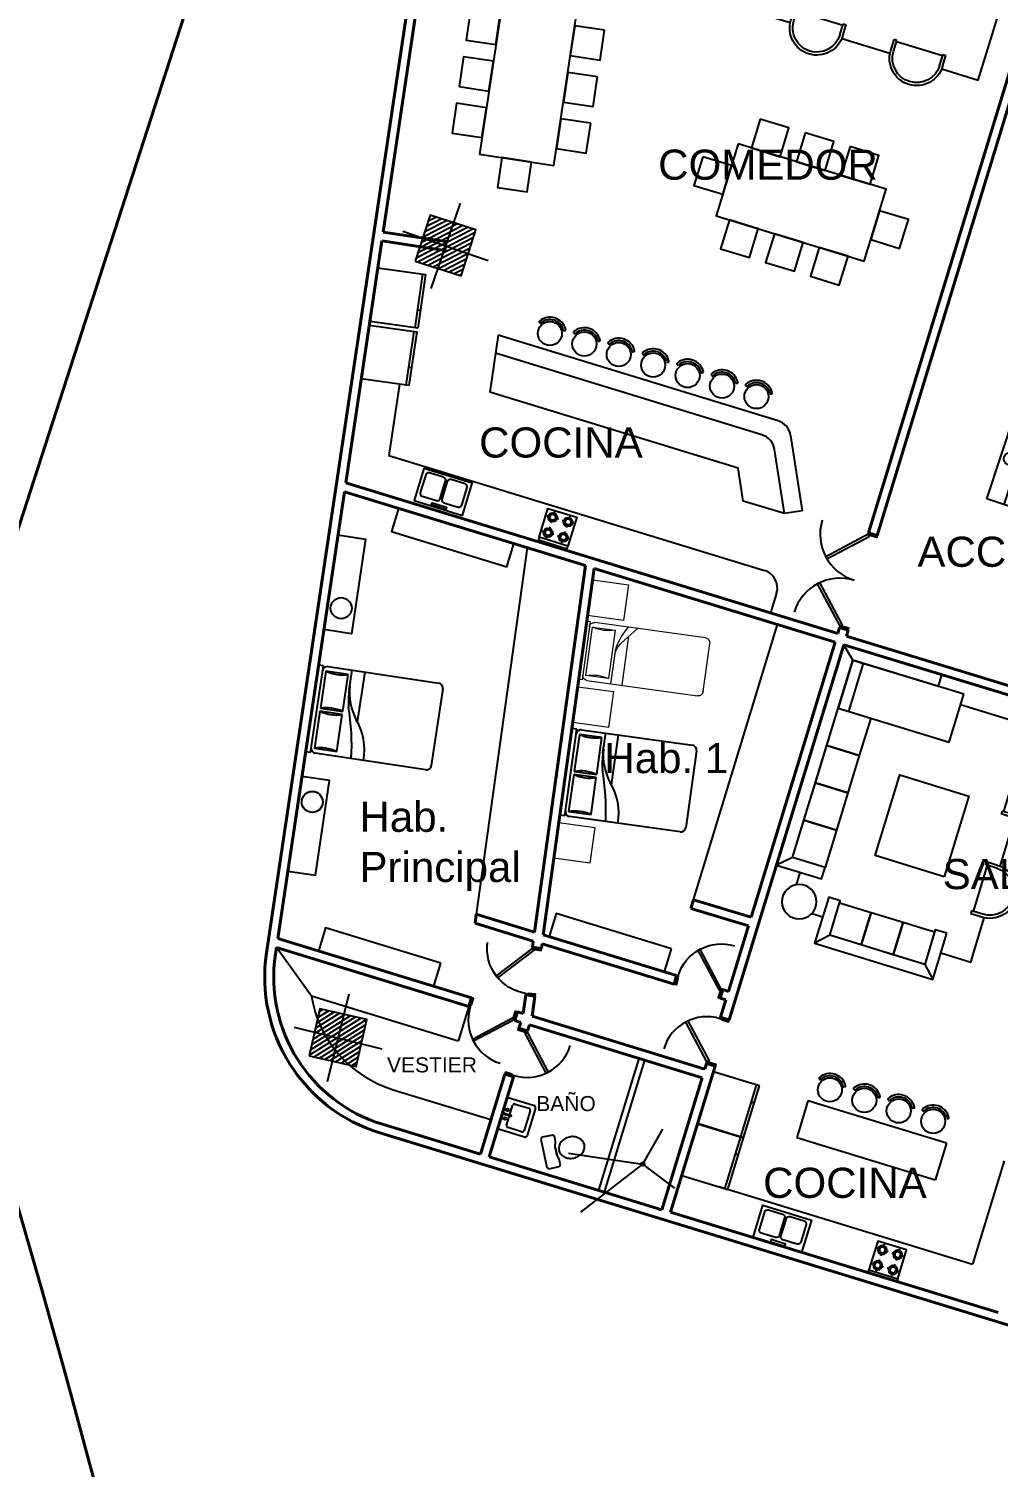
# Model space of a CAD drawing. Header units: millimetres. Extents: x -4 to 161, y -89 to 328.
# Drawn here: x 84.95 to 101.05, y 268.65 to 292.53 of the extents above; entities that cross this region are included whole.
import ezdxf
from ezdxf.enums import TextEntityAlignment as Align

# ---------------------------------------------------------------- set-up
doc = ezdxf.new("R2010")
doc.units = ezdxf.units.MM
doc.linetypes.add('HIDDEN', pattern=[9.525, 6.35, -3.175])
for name, color, linetype in [('AR-PUERTA', 5, 'Continuous'), ('ASCENSORES', 8, 'Continuous'), ('EQUIP-MOBILIARIO', 253, 'Continuous'), ('ESCALERA', 8, 'Continuous'), ('ESTRUCTURA', 150, 'Continuous'), ('MUROSII', 5, 'Continuous'), ('NIVEL', 1, 'Continuous'), ('PISO', 8, 'Continuous'), ('PUERTA', 4, 'Continuous')]:
    doc.layers.add(name, color=color, linetype=linetype)
doc.layers.add('mobiliario I', color=7, linetype='Continuous', lineweight=5, true_color=0xceaf12)
doc.layers.add('PARED', color=20, linetype='Continuous', lineweight=40)
doc.styles.add('ATT', font='txt')
doc.styles.get("Standard").update_dxf_attribs({"font": 'arial.ttf'})
doc.styles.add('Titulo', font='romans.shx', dxfattribs={"height": 0.004})

# ---------------------------------------------------------------- blocks, each defined once
blk = doc.blocks.new('columna macroestructura')
at = {"layer": 'ESTRUCTURA'}
h = blk.add_hatch(dxfattribs=at)
h.set_pattern_fill('ANSI31', color=256, scale=0.52)
h.set_pattern_definition([(45, (0, 0), (-0.0459619408, 0.0459619408), [])])
h.paths.add_polyline_path([(1323.84, 258.769), (1324.64, 258.769), (1324.64, 259.569), (1323.84, 259.569)])
blk.add_lwpolyline([(1323.84, 258.769), (1324.64, 258.769), (1324.64, 259.569), (1323.84, 259.569)], close=True, dxfattribs=at)
blk = doc.blocks.new('columna2')
at = {"layer": 'ESTRUCTURA'}
for p, q in [((3857.871, 3573.126), (3857.871, 3571.626)), ((3857.121, 3572.376), (3858.621, 3572.376))]:
    blk.add_line(p, q, dxfattribs=at)
at = {"layer": 'ESTRUCTURA', "rotation": 0.9624720657598389}
blk.add_blockref('columna macroestructura', (2538.171, 3291.006), dxfattribs=at)
blk = doc.blocks.new('ecaleras3')
at = {"layer": 'ASCENSORES'}
for p, q in [((351.316, 3694.632), (351.184, 3694.372)), ((351.33, 3694.589), (351.212, 3694.358)), ((351.344, 3694.545), (351.241, 3694.343)), ((352.412, 3694.075), (351.316, 3694.632)), ((352.368, 3694.061), (351.33, 3694.589)), ((352.325, 3694.046), (351.344, 3694.545)), ((351.053, 3694.115), (351.217, 3694.438)), ((351.245, 3694.423), (351.082, 3694.101)), ((351.155, 3694.387), (351.184, 3694.372)), ((351.212, 3694.358), (351.241, 3694.343)), ((351.217, 3694.438), (351.245, 3694.423)), ((351.02, 3694.05), (350.857, 3693.731)), ((350.886, 3693.716), (351.048, 3694.036)), ((351.048, 3694.036), (351.02, 3694.05)), ((351.082, 3694.101), (351.053, 3694.115)), ((351.826, 3693.066), (352.325, 3694.046)), ((351.84, 3693.022), (352.368, 3694.061)), ((351.854, 3692.979), (352.412, 3694.075)), ((350.89, 3693.796), (350.758, 3693.536)), ((350.919, 3693.781), (350.802, 3693.55)), ((350.948, 3693.766), (350.845, 3693.564)), ((350.862, 3693.81), (350.89, 3693.796)), ((350.919, 3693.781), (350.948, 3693.766)), ((350.758, 3693.536), (351.854, 3692.979)), ((350.802, 3693.55), (351.84, 3693.022)), ((350.845, 3693.564), (351.826, 3693.066)), ((350.857, 3693.731), (350.886, 3693.716)), ((350.684, 3693.389), (350.552, 3693.13)), ((350.698, 3693.346), (350.581, 3693.115)), ((350.712, 3693.302), (350.609, 3693.1)), ((351.78, 3692.832), (350.684, 3693.389)), ((351.736, 3692.818), (350.698, 3693.346)), ((351.693, 3692.804), (350.712, 3693.302)), ((350.421, 3692.873), (350.585, 3693.195)), ((350.613, 3693.18), (350.45, 3692.858)), ((350.523, 3693.144), (350.552, 3693.13)), ((350.581, 3693.115), (350.609, 3693.1)), ((350.585, 3693.195), (350.613, 3693.18)), ((350.388, 3692.808), (350.225, 3692.488)), ((350.417, 3692.793), (350.388, 3692.808)), ((350.45, 3692.858), (350.421, 3692.873)), ((351.208, 3691.78), (351.736, 3692.818)), ((351.222, 3691.736), (351.78, 3692.832)), ((350.23, 3692.568), (350.259, 3692.553)), ((350.254, 3692.473), (350.417, 3692.793)), ((351.194, 3691.823), (351.693, 3692.804)), ((350.259, 3692.553), (350.127, 3692.293)), ((350.287, 3692.538), (350.17, 3692.308)), ((350.316, 3692.524), (350.214, 3692.322)), ((350.225, 3692.488), (350.254, 3692.473)), ((350.287, 3692.538), (350.316, 3692.524)), ((350.052, 3692.147), (349.92, 3691.887)), ((350.066, 3692.103), (349.949, 3691.872)), ((351.148, 3691.589), (350.052, 3692.147)), ((351.104, 3691.575), (350.066, 3692.103)), ((350.127, 3692.293), (351.222, 3691.736)), ((350.17, 3692.308), (351.208, 3691.78)), ((350.214, 3692.322), (351.194, 3691.823)), ((349.789, 3691.63), (349.953, 3691.952)), ((349.982, 3691.938), (349.818, 3691.615)), ((350.08, 3692.06), (349.978, 3691.858)), ((351.061, 3691.561), (350.08, 3692.06)), ((349.818, 3691.615), (349.789, 3691.63)), ((349.756, 3691.565), (349.594, 3691.245)), ((349.622, 3691.231), (349.785, 3691.55)), ((349.785, 3691.55), (349.756, 3691.565)), ((350.562, 3690.581), (351.061, 3691.561)), ((350.576, 3690.537), (351.104, 3691.575)), ((350.591, 3690.494), (351.148, 3691.589)), ((349.627, 3691.31), (349.495, 3691.051)), ((349.656, 3691.296), (349.538, 3691.065)), ((349.684, 3691.281), (349.582, 3691.079)), ((349.594, 3691.245), (349.622, 3691.231)), ((349.598, 3691.325), (349.627, 3691.31)), ((349.656, 3691.296), (349.684, 3691.281)), ((349.495, 3691.051), (350.591, 3690.494)), ((349.538, 3691.065), (350.576, 3690.537)), ((349.582, 3691.079), (350.562, 3690.581))]:
    blk.add_line(p, q, dxfattribs=at)
at = {"layer": 'ASCENSORES', "linetype": 'HIDDEN'}
for p, q in [((351.868, 3692.935), (351.301, 3694.676)), ((352.455, 3694.089), (350.715, 3693.522)), ((351.237, 3691.693), (350.67, 3693.433)), ((351.823, 3692.846), (350.083, 3692.279)), ((350.605, 3690.45), (350.038, 3692.19)), ((351.191, 3691.604), (349.451, 3691.037))]:
    blk.add_line(p, q, dxfattribs=at)
at = {"layer": 'ESCALERA'}
for p, q in [((351.695, 3695.429), (351.83, 3695.473)), ((351.784, 3695.384), (351.83, 3695.473)), ((351.695, 3695.429), (351.739, 3695.294)), ((351.784, 3695.384), (351.739, 3695.294)), ((351.784, 3695.384), (351.762, 3695.339)), ((351.784, 3695.384), (351.807, 3695.428))]:
    blk.add_line(p, q, dxfattribs=at)
blk.add_lwpolyline([(352.795, 3691.227), (352.365, 3691.789), (352.483, 3692.037), (352.092, 3691.731), (352.214, 3691.989), (351.787, 3692.554)], dxfattribs=at)
blk.add_circle((349.113, 3690.255), 0.1, dxfattribs=at)
at = {"layer": 'MUROSII'}
for p, q in [((351.258, 3694.81), (351.066, 3694.432)), ((352.589, 3694.133), (351.258, 3694.81)), ((351.301, 3694.676), (351.155, 3694.387)), ((352.455, 3694.089), (351.301, 3694.676)), ((351.155, 3694.387), (351.066, 3694.432)), ((352.589, 3694.133), (350.649, 3690.316)), ((352.455, 3694.089), (351.868, 3692.935)), ((350.434, 3693.19), (350.772, 3693.856)), ((350.715, 3693.522), (350.862, 3693.81)), ((350.862, 3693.81), (350.772, 3693.856)), ((351.868, 3692.935), (350.715, 3693.522)), ((350.67, 3693.433), (350.523, 3693.144)), ((351.823, 3692.846), (350.67, 3693.433)), ((350.434, 3693.19), (350.523, 3693.144)), ((351.823, 3692.846), (351.237, 3691.693)), ((349.802, 3691.947), (350.141, 3692.613)), ((350.083, 3692.279), (350.23, 3692.568)), ((350.141, 3692.613), (350.23, 3692.568)), ((350.038, 3692.19), (349.891, 3691.902)), ((351.191, 3691.604), (350.038, 3692.19)), ((351.237, 3691.693), (350.083, 3692.279)), ((349.891, 3691.902), (349.802, 3691.947)), ((351.191, 3691.604), (350.605, 3690.45)), ((349.317, 3690.993), (349.509, 3691.37)), ((349.451, 3691.037), (349.598, 3691.325)), ((349.509, 3691.37), (349.598, 3691.325)), ((350.649, 3690.316), (349.317, 3690.993)), ((350.605, 3690.45), (349.451, 3691.037))]:
    blk.add_line(p, q, dxfattribs=at)
at = {"layer": 'NIVEL'}
for p, q in [((350.862, 3693.81), (351.155, 3694.387)), ((350.23, 3692.568), (350.523, 3693.144)), ((349.598, 3691.325), (349.891, 3691.902))]:
    blk.add_line(p, q, dxfattribs=at)
at = {"layer": 'PISO'}
for p, q in [((351.937, 3696.147), (351.258, 3694.81)), ((352.205, 3696.011), (351.525, 3694.674)), ((354.606, 3694.79), (351.937, 3696.147)), ((352.472, 3695.875), (351.792, 3694.538)), ((352.74, 3695.739), (352.06, 3694.402)), ((353.007, 3695.603), (352.327, 3694.266)), ((353.269, 3695.47), (352.589, 3694.133)), ((351.784, 3695.384), (353.598, 3694.461)), ((354.606, 3694.79), (351.306, 3688.299)), ((353.598, 3694.461), (350.977, 3689.307)), ((352.515, 3693.986), (353.852, 3693.306)), ((352.382, 3693.724), (353.719, 3693.044)), ((352.248, 3693.462), (353.585, 3692.782)), ((352.115, 3693.199), (353.452, 3692.52)), ((351.982, 3692.937), (353.319, 3692.257)), ((351.315, 3691.626), (352.652, 3690.947)), ((351.182, 3691.364), (352.519, 3690.684)), ((348.637, 3689.656), (349.317, 3690.993)), ((351.049, 3691.102), (352.386, 3690.422)), ((348.904, 3689.52), (349.584, 3690.857)), ((349.172, 3689.384), (349.852, 3690.721)), ((350.915, 3690.84), (352.252, 3690.16)), ((349.439, 3689.248), (350.119, 3690.585)), ((349.707, 3689.112), (350.386, 3690.449)), ((350.782, 3690.578), (352.119, 3689.898)), ((350.977, 3689.307), (349.202, 3690.21)), ((349.969, 3688.978), (350.649, 3690.316)), ((350.649, 3690.316), (351.986, 3689.636)), ((351.306, 3688.299), (348.637, 3689.656))]:
    blk.add_line(p, q, dxfattribs=at)
at = {"layer": 'ESCALERA', "insert": (352.383, 3690.964), "char_height": 0.2, "width": 0.49884, "attachment_point": 7, "rotation": 62.9017}
blk.add_mtext('ESCALERAS', dxfattribs=at)
blk = doc.blocks.new('*U21')
for points in [[(0.025, 0), (0.589, 0.564), (0.618, 0.536), (0.053, -0.028)], [(1.621, 0), (1.057, 0.564), (1.029, 0.536), (1.593, -0.028)]]:
    blk.add_lwpolyline(points, close=True)
for points in [[(0, -0.15), (0.035, -0.15), (0.035, -0.04), (0.025, -0.04), (0.025, 0), (0, 0)], [(1.646, -0.15), (1.611, -0.15), (1.611, -0.04), (1.621, -0.04), (1.621, 0), (1.646, 0)]]:
    blk.add_lwpolyline(points)
at = {"color": 252}
for centre, start, end in [((0.025, 0), 0, 90), ((1.621, 0), 90, 180)]:
    blk.add_arc(centre, 0.798, start, end, dxfattribs=at)
at = {"style": 'Titulo', "flags": 1}
for tag, p in [('TIPO_DE_PUERTA', (0.035, -0.106)), ('ANCHO_DE_PUERTA', (0.035, -0.112)), ('ALTO_DE_PUERTA', (0.035, -0.118)), ('ANCHO_DE_MARCO', (0.035, -0.124)), ('APERTURA', (0.035, -0.13)), ('ANCHO_DE_HOJA', (0.035, -0.148)), ('ACABADO_HOJA', (0.035, -0.172)), ('ACABADO_MARCO', (0.035, -0.178)), ('LAMINA', (0.035, -0.136)), ('NIVEL', (0.035, -0.142)), ('MATERIAL_1', (0.035, -0.154)), ('MATERIAL_2', (0.035, -0.16)), ('MATERIAL_MARCO', (0.035, -0.166)), ('CERRADURA', (0.035, -0.184))]:
    blk.add_attdef(tag, p, '', height=0.004, dxfattribs=at)
blk.add_attdef('PUERTA', text='', height=0.004, dxfattribs=at).set_placement((0.046, -0.098), align=Align.MIDDLE_CENTER)
blk = doc.blocks.new('Cocina1')
at = {"color": 253}
for p, q in [((-0.1, 0), (-0.03, 0)), ((0, 0.1), (0, 0.03)), ((0.03, 0), (0.1, 0)), ((0.166, 0), (0.236, 0)), ((0.266, 0.1), (0.266, 0.03)), ((0.296, 0), (0.366, 0)), ((0, -0.03), (0, -0.1)), ((0, -0.166), (0, -0.236)), ((0.266, -0.03), (0.266, -0.1)), ((0.266, -0.166), (0.266, -0.236)), ((-0.1, -0.266), (-0.03, -0.266)), ((0, -0.296), (0, -0.366)), ((0.03, -0.266), (0.1, -0.266)), ((0.166, -0.266), (0.236, -0.266)), ((0.266, -0.296), (0.266, -0.366)), ((0.296, -0.266), (0.366, -0.266))]:
    blk.add_line(p, q, dxfattribs=at)
blk.add_lwpolyline([(-0.117, -0.383), (-0.117, 0.117), (0.383, 0.117), (0.383, -0.383)], close=True, dxfattribs=at)
blk.add_lwpolyline([(-0.117, -0.381), (-0.117, -0.431), (0.383, -0.431), (0.383, -0.383)], dxfattribs=at)
for centre, radius in [((0, 0), 0.075), ((0, 0), 0.05), ((0.266, 0), 0.075), ((0.266, 0), 0.05), ((0, -0.266), 0.075), ((0, -0.266), 0.05), ((0.266, -0.266), 0.075), ((0.266, -0.266), 0.05)]:
    blk.add_circle(centre, radius, dxfattribs=at)
blk = doc.blocks.new('Lavaplatos')
at = {"color": 253}
for points in [[(-0.42, 0), (-0.42, -0.56), (0.42, -0.56), (0.42, 0)], [(0.125, -0.015), (0.125, -0.055), (-0.125, -0.055), (-0.125, -0.015)]]:
    blk.add_lwpolyline(points, close=True, dxfattribs=at)
for points in [[(-0.31, -0.515), (-0.065, -0.515, 0.414214), (-0.015, -0.465), (-0.015, -0.16, 0.414214), (-0.065, -0.11), (-0.31, -0.11, 0.414214), (-0.36, -0.16), (-0.36, -0.465, 0.414214)], [(0.065, -0.11, 0.414214), (0.015, -0.16), (0.015, -0.465, 0.414214), (0.065, -0.515), (0.31, -0.515, 0.414214), (0.36, -0.465), (0.36, -0.16, 0.414214), (0.31, -0.11)]]:
    blk.add_lwpolyline(points, format="xyb", close=True, dxfattribs=at)
blk = doc.blocks.new('Nevera')
at = {"color": 253}
for p, q in [((0.75, 0.9), (0.75, 0)), ((0.8, 0.3), (0.75, 0.3))]:
    blk.add_line(p, q, dxfattribs=at)
blk.add_lwpolyline([(0.8, 0), (0, 0), (0, 0.9), (0.8, 0.9)], close=True, dxfattribs=at)
blk = doc.blocks.new('Toilet1')
at = {"color": 253}
for p, q in [((0.051, 0.267), (0.025, 0.241)), ((0.025, 0.241), (0.025, -0.241)), ((0.229, 0.267), (0.051, 0.267)), ((0.254, 0.241), (0.229, 0.267)), ((0.254, 0.152), (0.254, 0.241)), ((0.229, 0.063), (0.254, 0.152)), ((0.229, -0.064), (0.229, 0.063)), ((0.229, 0.063), (0.229, -0.064)), ((0.254, -0.152), (0.229, -0.064)), ((0.254, -0.241), (0.254, -0.152)), ((0.025, -0.241), (0.051, -0.267)), ((0.051, -0.267), (0.229, -0.267)), ((0.229, -0.267), (0.254, -0.241))]:
    blk.add_line(p, q, dxfattribs=at)
blk.add_lwpolyline([(0.711, 0, 0.117036), (0.695, 0.066, 0.104338), (0.648, 0.126, 0.09029), (0.573, 0.168, 0.09898), (0.495, 0.178, 0.08237), (0.411, 0.164, 0.09029), (0.343, 0.126, 0.104338), (0.295, 0.066, 0.117036), (0.279, 0, 0.117036), (0.295, -0.066, 0.104338), (0.343, -0.126, 0.09029), (0.411, -0.164, 0.08237), (0.495, -0.178, 0.08237), (0.58, -0.164, 0.09029), (0.648, -0.126, 0.104338), (0.695, -0.066, 0.117036)], format="xyb", close=True, dxfattribs=at)
blk = doc.blocks.new('Lavam1')
at = {"color": 253}
for p, q in [((-0.24, 0.5), (0.24, 0.5)), ((-0.275, 0), (-0.275, 0.465)), ((-0.205, 0.16), (-0.205, 0.395)), ((-0.17, 0.43), (0.17, 0.43)), ((0.205, 0.395), (0.205, 0.16)), ((0.275, 0.465), (0.275, 0)), ((0.275, 0), (-0.275, 0)), ((-0.01, 0.125), (-0.17, 0.125)), ((-0.01, 0.035), (-0.01, 0.145)), ((0.01, 0.035), (0.01, 0.145)), ((0.17, 0.125), (0.01, 0.125)), ((0.275, 0.165), (0.275, 0.035))]:
    blk.add_line(p, q, dxfattribs=at)
for centre in [(-0.074, 0.064), (0.074, 0.064)]:
    blk.add_circle(centre, 0.0225, dxfattribs=at)
for centre, radius, start, end in [((-0.24, 0.465), 0.035, 90, 180), ((0.24, 0.465), 0.035, 0, 90), ((-0.17, 0.395), 0.035, 90, 180), ((0.17, 0.395), 0.035, 0, 90), ((-0.17, 0.16), 0.035, 180, 270), ((0, 0.145), 0.01, 0, 180), ((0, 0.035), 0.01, 180, 0), ((0.17, 0.16), 0.035, 270, 0)]:
    blk.add_arc(centre, radius, start, end, dxfattribs=at)
blk = doc.blocks.new('*U30')
for points in [[(0.025, 0), (0.555, 0.53), (0.584, 0.502), (0.053, -0.028)], [(0, 0), (0.025, 0), (0.025, -0.04), (0.035, -0.04), (0.035, -0.15), (0, -0.15)], [(0.8, 0), (0.775, 0), (0.775, -0.04), (0.765, -0.04), (0.765, -0.15), (0.8, -0.15)]]:
    blk.add_lwpolyline(points, close=True)
at = {"color": 8, "linetype": 'HIDDEN'}
blk.add_arc((0.025, 0), 0.75, 0, 90, dxfattribs=at)
blk = doc.blocks.new('silla sofa')
at = {"layer": 'EQUIP-MOBILIARIO'}
for p, q in [((3279.324, 3683.301), (3279.516, 3683.301)), ((3279.516, 3683.251), (3279.516, 3683.301)), ((3279.324, 3683.251), (3279.516, 3683.251)), ((3279.491, 3683.251), (3279.491, 3682.451)), ((3279.324, 3682.451), (3279.516, 3682.451)), ((3279.324, 3682.401), (3279.516, 3682.401)), ((3279.516, 3682.451), (3279.516, 3682.401))]:
    blk.add_line(p, q, dxfattribs=at)
for radius in [0.45, 0.4]:
    blk.add_arc((3279.324, 3682.851), radius, 90, 270, dxfattribs=at)
blk = doc.blocks.new('mueble')
at = {"layer": 'EQUIP-MOBILIARIO'}
for p, q in [((383.742, 3953.799), (383.742, 3952.964)), ((381.304, 3949.318), (381.104, 3949.118)), ((382.954, 3949.318), (383.154, 3949.118))]:
    blk.add_line(p, q, dxfattribs=at)
for points in [[(382.436, 3953.799), (382.436, 3953.999), (384.139, 3953.999), (384.139, 3950.373), (384.139, 3950.173), (383.356, 3950.173), (383.356, 3950.374), (383.921, 3950.374), (383.921, 3953.799), (382.436, 3953.799)], [(383.921, 3953.799), (384.139, 3953.999)], [(380.583, 3952.977), (380.583, 3953.61), (381.993, 3953.61)], [(380.583, 3951.244), (380.583, 3952.077)], [(381.104, 3949.577), (380.583, 3949.577), (380.583, 3950.344)], [(383.732, 3950.173), (383.732, 3949.959)], [(383.921, 3950.374), (384.139, 3950.173)], [(381.104, 3949.918), (381.304, 3949.918), (381.304, 3949.318), (382.954, 3949.318), (382.954, 3949.918), (383.154, 3949.918), (383.154, 3949.118), (381.104, 3949.118), (381.104, 3949.918)], [(383.343, 3949.577), (383.154, 3949.577)]]:
    blk.add_lwpolyline(points, dxfattribs=at)
for points in [[(381.993, 3953.799), (383.921, 3953.799), (383.921, 3952.964), (381.993, 3952.964)], [(383.921, 3952.964), (383.356, 3952.964), (383.356, 3952.317), (383.921, 3952.317)], [(383.921, 3952.317), (383.356, 3952.317), (383.356, 3951.669), (383.921, 3951.669)], [(381.419, 3950.803), (382.619, 3950.803), (382.619, 3952.203), (381.419, 3952.203)], [(383.921, 3951.669), (383.356, 3951.669), (383.356, 3951.022), (383.921, 3951.022)], [(383.921, 3951.022), (383.356, 3951.022), (383.356, 3950.374), (383.921, 3950.374)], [(381.853, 3949.318), (381.853, 3949.883), (381.304, 3949.883), (381.304, 3949.318)], [(382.406, 3949.318), (382.406, 3949.883), (381.853, 3949.883), (381.853, 3949.318)], [(382.954, 3949.318), (382.954, 3949.883), (382.406, 3949.883), (382.406, 3949.318)]]:
    blk.add_lwpolyline(points, close=True, dxfattribs=at)
blk.add_circle((383.6, 3949.704), 0.287, dxfattribs=at)
for p in [(-2898.698, 269.676), (-2898.698, 267.943)]:
    blk.add_blockref('silla sofa', p)
blk = doc.blocks.new('12PBED03')
at = {"color": 0, "linetype": 'ByBlock'}
for p, q in [((3, 54), (0, 54)), ((0, 0), (0, 54)), ((3, 0), (3, 54)), ((6, 54), (75, 54)), ((21, 41.758136), (21, 54)), ((29, 23), (29, 54)), ((19, 51), (5, 51)), ((5, 51), (5, 28)), ((19, 28), (19, 51)), ((78, 51), (78, 3)), ((5, 28), (19, 28)), ((5, 26), (5, 3)), ((19, 26), (5, 26)), ((19, 3), (19, 26)), ((3, 0), (0, 0)), ((5, 3), (19, 3)), ((75, 0), (6, 0))]:
    blk.add_line(p, q, dxfattribs=at)
for centre, radius, start, end in [((6, 51), 3, 90, 180), ((75, 51), 3, 0, 90), ((12, 75), 25, 253.739795, 286.260205), ((69.004289, 41.742518), 48.004291, 179.981359, 192.466744), ((57.725806, 45.629032), 36.761918, 182.539782, 216.040311), ((12, 4), 25, 73.739795, 106.260205), ((-120.191801, -13.95004), 149.36804, 5.357156, 17.666547), ((12, 50), 25, 253.739795, 286.260205), ((0.75, 1.5), 35.338541, 357.56726, 39.546081), ((6, 3), 3, 180, 270), ((12, -21), 25, 73.739795, 106.260205), ((75, 3), 3, 270, 0)]:
    blk.add_arc(centre, radius, start, end, dxfattribs=at)
at = {"color": 0, "linetype": 'ByBlock', "style": 'ATT'}
for tag, flags, p in [('ITEM', 3, (50, 33)), ('ROOM_NUMBER', 1, (50, 18.5))]:
    blk.add_attdef(tag, text='', height=6, dxfattribs=dict(at, flags=flags)).set_placement(p, align=Align.CENTER)
blk = doc.blocks.new('4D')
at = {"layer": 'mobiliario I', "lineweight": 15, "ltscale": 0.025}
for p, q in [((1350.266, 254.857), (1350.266, 256.713)), ((1350.347, 256.794), (1351.154, 256.794)), ((1351.235, 256.713), (1351.235, 254.857)), ((1350.266, 255.448), (1351.087, 255.448)), ((1351.235, 255.572), (1350.954, 255.336)), ((1350.266, 255.26), (1350.81, 255.26)), ((1351.154, 255.206), (1350.347, 255.206)), ((1350.347, 255.206), (1350.347, 254.83)), ((1351.154, 254.83), (1351.154, 255.206)), ((1351.235, 254.776), (1350.266, 254.776)), ((1350.266, 254.776), (1350.266, 254.722)), ((1351.235, 254.722), (1350.266, 254.722)), ((1350.347, 254.83), (1351.154, 254.83)), ((1351.235, 254.776), (1351.235, 254.722))]:
    blk.add_line(p, q, dxfattribs=at)
for centre, radius, start, end in [((1350.347, 256.713), 0.0807, 90, 180), ((1351.154, 256.713), 0.0807, 0, 90), ((1349.701, 255.018), 0.673, 343.7398, 16.2602), ((1350.746, 255.583), 0.323, 270, 310.1059), ((1350.81, 255.583), 0.323, 270, 283.3928), ((1350.631, 256.334), 1.095, 283.3928, 303.4501), ((1351.8, 255.018), 0.673, 163.7398, 196.2602), ((1350.347, 254.857), 0.0807, 180, 270), ((1351.154, 254.857), 0.0807, 270, 0)]:
    blk.add_arc(centre, radius, start, end, dxfattribs=at)
blk = doc.blocks.new('A$C50EA6864')
at = {"linetype": 'ByBlock', "lineweight": 20}
for p, q in [((0, 0.6), (0.6, 0.6)), ((0, 0), (0, 0.6)), ((0.6, 0.6), (0.6, 0)), ((0.6, 0), (0, 0))]:
    blk.add_line(p, q, dxfattribs=at)
blk = doc.blocks.new('Silla2')
at = {"color": 253}
for p, q in [((-0.214, -0.115), (-0.206, -0.11)), ((0.224, -0.101), (0.233, -0.106))]:
    blk.add_line(p, q, dxfattribs=at)
blk.add_circle((0.007, 0.01), 0.2, dxfattribs=at)
for centre, radius, start, end in [((-0.207, -0.128), 0.015, 119.6333, 213.0056), ((0.007, 0.01), 0.27, 213.0056, 329.4251), ((-0.198, -0.123), 0.015, 33.1434, 119.6333), ((0.007, 0.01), 0.23, 213.1434, 329.2873), ((0.218, -0.115), 0.015, 62.7974, 149.2873), ((0.227, -0.119), 0.015, 329.4251, 62.7974)]:
    blk.add_arc(centre, radius, start, end, dxfattribs=at)
blk = doc.blocks.new('comedor')
at = {"layer": 'EQUIP-MOBILIARIO'}
for points in [[(380.903, 3951.94), (381.403, 3951.94), (381.403, 3952.44), (380.903, 3952.44)], [(380.528, 3949.369), (381.778, 3949.369), (381.778, 3951.94), (380.528, 3951.94)], [(380.028, 3951.159), (380.528, 3951.159), (380.528, 3951.659), (380.028, 3951.659)], [(381.778, 3951.159), (382.278, 3951.159), (382.278, 3951.659), (381.778, 3951.659)], [(380.028, 3950.379), (380.528, 3950.379), (380.528, 3950.879), (380.028, 3950.879)], [(381.778, 3950.379), (382.278, 3950.379), (382.278, 3950.879), (381.778, 3950.879)], [(380.028, 3949.598), (380.528, 3949.598), (380.528, 3950.098), (380.028, 3950.098)], [(381.778, 3949.598), (382.278, 3949.598), (382.278, 3950.098), (381.778, 3950.098)], [(380.903, 3948.869), (381.403, 3948.869), (381.403, 3949.369), (380.903, 3949.369)]]:
    blk.add_lwpolyline(points, close=True, dxfattribs=at)

msp = doc.modelspace()

# ---------------------------------------------------------------- linework, layer by layer
at = {"color": 253}
for p, q in [((95.079, 275.439), (94.41, 273.251)), ((95.174, 275.41), (94.505, 273.222)), ((93.912, 273.868), (95.143, 273.686)), ((95.143, 273.686), (94.114, 272.887))]:
    msp.add_line(p, q, dxfattribs=at)
msp.add_circle((95.144, 273.685), 0.0307, dxfattribs=at)
at = {"layer": 'EQUIP-MOBILIARIO'}
for p, q in [((97.391, 286.02), (92.745, 287.441)), ((97.123, 285.789), (92.7, 287.141)), ((96.73, 285.237), (92.605, 286.498)), ((97.6, 285.779), (97.793, 284.526)), ((97.497, 284.48), (97.332, 285.547)), ((90.93, 285.443), (97.169, 283.536)), ((96.815, 284.688), (96.73, 285.237)), ((97.497, 284.48), (96.815, 284.688)), ((97.793, 284.526), (97.497, 284.48)), ((93.225, 283.913), (92.381, 277.832)), ((97.368, 283.161), (97.268, 282.834)), ((95.988, 278.073), (97.385, 282.641)), ((89.643, 276.473), (89.062, 277.278)), ((92.082, 275.728), (89.643, 276.473)), ((92.257, 276.302), (92.082, 275.728)), ((96.932, 275.029), (96.318, 275.217)), ((97.888, 274.737), (97.701, 274.123)), ((100.19, 274.034), (97.888, 274.737)), ((95.472, 274.266), (95.143, 273.686)), ((100.002, 273.419), (97.701, 274.123)), ((100.19, 274.034), (100.002, 273.419)), ((95.143, 273.686), (95.674, 273.286)), ((101.146, 273.741), (100.621, 272.024))]:
    msp.add_line(p, q, dxfattribs=at)
for points in [[(92.745, 287.441), (92.605, 286.498)], [(91.107, 286.627), (90.93, 285.443)], [(91.001, 274.92), (92.625, 274.424)], [(96.407, 273.312), (100.621, 272.024)]]:
    msp.add_lwpolyline(points, dxfattribs=at)
for points in [[(93.003, 283.981), (91.09, 284.565), (90.973, 284.183), (92.886, 283.598)], [(90.084, 284.126), (90.542, 284.058), (90.308, 282.488), (89.85, 282.556)], [(89.252, 278.549), (89.71, 278.481), (89.944, 280.051), (89.486, 280.119)], [(95.62, 277.26), (93.708, 277.845), (93.591, 277.462), (95.504, 276.878)], [(91.791, 277.019), (89.878, 277.604), (89.761, 277.221), (91.674, 276.637)]]:
    msp.add_lwpolyline(points, close=True, dxfattribs=at)
msp.add_lwpolyline([(89.643, 276.473, 0.285278), (91.001, 274.92)], format="xyb", dxfattribs=at)
for centre in [(90.137, 282.911), (89.657, 279.696)]:
    msp.add_circle(centre, 0.175, dxfattribs=at)
for centre, start, end in [((97.303, 285.734), 8.771, 73.0015), ((97.036, 285.502), 8.771, 73.0015), ((97.081, 283.249), 343.0034, 73.0034)]:
    msp.add_arc(centre, 0.3, start, end, dxfattribs=at)
at = {"layer": 'PARED'}
for p, q in [((102.206, 294.995), (98.895, 284.162)), ((102.35, 294.951), (99.039, 284.118)), ((91.88, 288.998), (90.835, 289.154)), ((91.858, 288.85), (90.813, 289.006)), ((91.88, 288.998), (91.858, 288.85)), ((90.191, 284.84), (94.193, 283.617)), ((90.213, 284.99), (98.385, 282.492)), ((98.895, 284.162), (99.039, 284.118)), ((94.193, 283.617), (93.349, 277.536)), ((94.338, 283.572), (93.494, 277.492)), ((94.338, 283.572), (98.341, 282.349)), ((98.414, 282.588), (98.385, 282.492)), ((98.414, 282.588), (98.557, 282.544)), ((98.557, 282.544), (98.528, 282.449)), ((98.528, 282.449), (102.301, 281.295)), ((98.484, 282.305), (96.581, 276.078)), ((98.341, 282.349), (96.944, 277.781)), ((98.484, 282.305), (102.257, 281.152)), ((95.988, 278.073), (95.944, 277.93)), ((96.901, 277.637), (95.944, 277.93)), ((96.944, 277.781), (95.988, 278.073)), ((92.381, 277.832), (92.36, 277.682)), ((93.328, 277.386), (92.36, 277.682)), ((93.349, 277.536), (92.381, 277.832)), ((96.901, 277.637), (96.569, 276.552)), ((92.301, 276.445), (89.084, 277.428)), ((95.708, 276.815), (93.494, 277.492)), ((92.257, 276.302), (89.062, 277.278)), ((93.328, 277.386), (93.314, 277.287)), ((93.463, 277.266), (93.314, 277.287)), ((93.473, 277.342), (93.463, 277.266)), ((95.664, 276.672), (93.473, 277.342)), ((95.708, 276.815), (95.664, 276.672)), ((92.301, 276.445), (92.257, 276.302)), ((93.204, 276.494), (93.161, 276.182)), ((93.353, 276.474), (93.204, 276.494)), ((93.353, 276.474), (93.306, 276.138)), ((96.473, 276.581), (96.429, 276.438)), ((96.569, 276.552), (96.473, 276.581)), ((93.066, 276.211), (93.022, 276.068)), ((93.161, 276.182), (93.066, 276.211)), ((96.525, 276.409), (96.429, 276.438)), ((96.525, 276.409), (96.437, 276.122)), ((93.118, 276.038), (93.022, 276.068)), ((93.118, 276.038), (93.089, 275.943)), ((93.262, 275.995), (93.232, 275.899)), ((96.13, 275.118), (93.262, 275.995)), ((96.174, 275.261), (93.306, 276.138)), ((96.581, 276.078), (96.437, 276.122)), ((93.232, 275.899), (93.089, 275.943)), ((96.347, 275.313), (95.605, 272.885)), ((96.204, 275.357), (96.174, 275.261)), ((96.347, 275.313), (96.204, 275.357)), ((92.855, 275.178), (92.449, 273.85)), ((92.998, 275.134), (92.593, 273.806)), ((92.998, 275.134), (92.855, 275.178)), ((96.13, 275.118), (95.462, 272.929))]:
    msp.add_line(p, q, dxfattribs=at)
for points in [[(39.335, -3.204), (0.018, 0.002, -0.176206), (-1.966, 31.694), (7.257, 60.373, 0.103624), (60.276, 118.117, 0.10531), (86.145, 193.692, 0.111613), (77.576, 278.723), (85.655, 303.673, -0.173551), (105.38, 327.807), (140.463, 307.394, 0.073888), (124.717, 268.027, 0.140254), (128.137, 188.572), (95.156, 97.236, 0.214927), (39.335, -3.204, 2.062782)], [(51.614, 96.177, 0.029723), (64.698, 115.479, 0.105293), (91.257, 193.071, 0.109438), (82.994, 278.737), (90.531, 302.015, -0.154424), (105.532, 321.761), (133.494, 305.491, 0.065206), (119.707, 269.223, 0.137176), (122.692, 188.656), (90.833, 100.427, 0.041358), (73.047, 84.396)], [(89.062, 277.278), (89.045, 277.167, 0.371372), (90.825, 274.346)]]:
    msp.add_lwpolyline(points, format="xyb", dxfattribs=at)
for points in [[(39.198, -3.042), (0.12, 0.144, -0.175697), (-1.823, 31.65), (7.384, 60.28, 0.103558), (60.405, 118.04, 0.10531), (86.294, 193.674, 0.111548), (77.734, 278.724), (85.797, 303.625, -0.173043), (105.381, 327.633), (140.257, 307.34, 0.073627), (124.571, 268.062, 0.140162), (127.978, 188.574), (95.03, 97.329, 0.214563)], [(90.781, 274.203), (106.466, 269.409, 0.395913), (110.152, 271.222), (117.923, 291.898, 0.130038), (118.364, 296.253), (115.729, 309.016, 0.473953), (109.234, 312.414), (95.371, 306.513, 0.260715), (92.773, 303.153), (88.897, 277.189, 0.371372)]]:
    msp.add_lwpolyline(points, format="xyb", close=True, dxfattribs=at)
for points in [[(92.376, 299.475), (90.835, 289.154)], [(90.813, 289.006), (90.213, 284.99)], [(90.191, 284.84), (89.084, 277.428)], [(90.825, 274.346), (92.449, 273.85)], [(92.593, 273.806), (95.462, 272.929)], [(95.605, 272.885), (101.048, 271.222)]]:
    msp.add_lwpolyline(points, dxfattribs=at)

# ---------------------------------------------------------------- block references
at = {"xscale": -1}
for p, rotation in [((-3791.459, 1083.415), 253.0033950538398), ((-689.969, -3611.281), 343.0033950537722)]:
    msp.add_blockref('mueble', p, dxfattribs=dict(at, rotation=rotation))
for name, p, rotation in [('comedor', (1053.547, 4142.696), 171.5090061369282), ('ecaleras3', (322.531, -3414.731), 8.826935225924204), ('comedor', (-3568.905, 1808.984), 253.003395053884), ('columna2', (-4711.945, -1848.459), 341.1863512942692), ('columna2', (-4508.513, -2273.33), 346.2010097789661)]:
    msp.add_blockref(name, p, dxfattribs=dict(rotation=rotation))
at = {"layer": 'AR-PUERTA', "color": 2, "xscale": -1}
for p, rotation in [((96.473, 276.581), 342.9636756477042), ((93.314, 277.287), 82.0957860969676)]:
    msp.add_blockref('*U30', p, dxfattribs=dict(at, rotation=rotation))
at = {"layer": 'AR-PUERTA', "color": 2}
for p, rotation in [((93.022, 276.068), 163.0033950538564), ((96.204, 275.357), 73.00339505397363), ((93.232, 275.899), 253.0033950538726)]:
    msp.add_blockref('*U30', p, dxfattribs=dict(at, rotation=rotation))
at = {"layer": 'EQUIP-MOBILIARIO'}
for name, p, rotation in [('Nevera', (90.617, 287.671), 351.7075353124076), ('Silla2', (93.613, 287.478), 160.988532561939), ('Nevera', (90.471, 286.72), 351.7075353124076), ('Silla2', (94.185, 287.303), 160.988532561939), ('Silla2', (94.756, 287.129), 160.988532561939), ('Silla2', (95.328, 286.954), 160.988532561939), ('Silla2', (95.9, 286.779), 160.988532561939), ('Silla2', (96.471, 286.604), 160.988532561939), ('Silla2', (97.043, 286.43), 160.988532561939), ('Lavaplatos', (91.749, 284.573), 163.0033950538469), ('Cocina1', (93.649, 284.421), 343.0033950538489), ('A$C50EA6864', (94.23, 282.789), 352.0957860968934), ('A$C50EA6864', (93.983, 281.014), 352.0957860968934), ('A$C50EA6864', (93.67, 278.76), 352.0957860968934), ('Silla2', (98.262, 274.926), 160.988532561939), ('Silla2', (98.834, 274.751), 160.988532561939), ('Lavam1', (92.815, 274.533), 253.0033950538577), ('Silla2', (99.405, 274.576), 160.988532561939), ('Silla2', (99.977, 274.402), 160.988532561939), ('Toilet1', (93.479, 273.86), 11.66450183219499)]:
    msp.add_blockref(name, p, dxfattribs=dict(at, rotation=rotation))
at = {"layer": 'EQUIP-MOBILIARIO', "xscale": -1}
for name, p, rotation in [('4D', (-343.904, -1020.678), 262.0957860968673), ('Nevera', (96.318, 275.217), 163.0033950538275), ('Nevera', (96.055, 274.357), 163.0033950538275), ('Lavaplatos', (97.379, 272.343), 163.0033950538611), ('Cocina1', (99.378, 272.183), 343.0033950538519)]:
    msp.add_blockref(name, p, dxfattribs=dict(at, rotation=rotation))
at = {"layer": 'EQUIP-MOBILIARIO'}
for p, xscale, yscale, zscale, rotation in [((89.547, 280.528), 0.0269031461424447, 0.0269031461424447, 0.0269031461424447, 351.5090061369213), ((93.77, 279.476), 0.02690314614244469, 0.02690314614244469, 0.02690314614244469, 352.0957860968065)]:
    msp.add_blockref('12PBED03', p, dxfattribs=dict(at, xscale=xscale, yscale=yscale, zscale=zscale, rotation=rotation))
at = {"layer": 'PUERTA', "rotation": 73.00339505385853}
msp.add_blockref('*U21', (98.414, 282.588), dxfattribs=at)

# ---------------------------------------------------------------- texts
at = {"attachment_point": 1}
for s, width, insert, char_height in [('COMEDOR', 1.80952, (95.401, 290.522), 0.5), ('COCINA', 1.95086, (92.428, 285.911), 0.5), ('ACCESO', 3.11203, (99.706, 284.098), 0.5), ('Hab. 1', 2.1754, (94.507, 280.674), 0.5), ('Hab. Principal', 3.11203, (90.441, 279.7), 0.5), ('SALA', 1.80952, (100.126, 278.749), 0.5), ('VESTIER', 1.51994, (90.898, 275.457), 0.25), ('BAÑO', 1.00268, (93.376, 274.815), 0.25), ('COCINA', 1.95086, (97.144, 273.625), 0.5)]:
    msp.add_mtext_dynamic_manual_height_columns(s, width=width, gutter_width=12.5, heights=[0], dxfattribs=dict(at, insert=insert, char_height=char_height))

doc.saveas('drawing.dxf')
